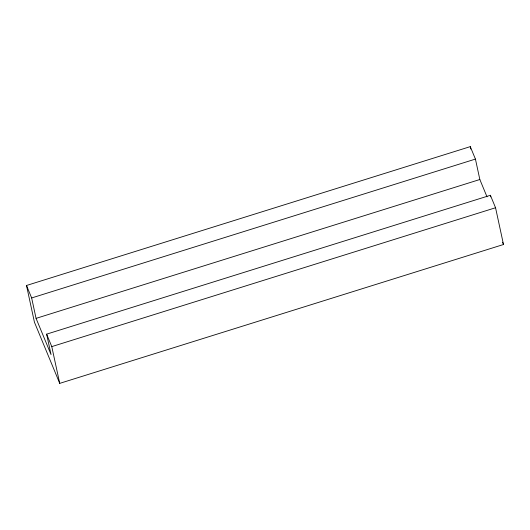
<?xml version="1.0" encoding="UTF-8"?>
<svg xmlns="http://www.w3.org/2000/svg" width="530" height="530" viewBox="0 0 530 530"><rect width="100%" height="100%" fill="white"/><g stroke="black" fill="none" stroke-linecap="round" stroke-linejoin="round"><path stroke-width="0.79" d="M26.5 285.491L31.654 297.953L36.066 318.371L51.039 354.577L46.627 334.152L490.402 195.285L495.55 207.747L503.5 244.509L59.724 383.369L34.45 322.253L26.5 285.491L470.276 146.631L475.43 159.086L479.842 179.511L487.017 196.855M31.654 297.953L475.43 159.086M36.066 318.371L479.842 179.511M59.724 383.369L51.774 346.613L495.55 207.747M502.553 242.217L503.5 244.509M46.627 334.152L51.774 346.613M490.402 195.285L490.74 196.862M470.276 146.631L470.792 149.023"/></g></svg>
